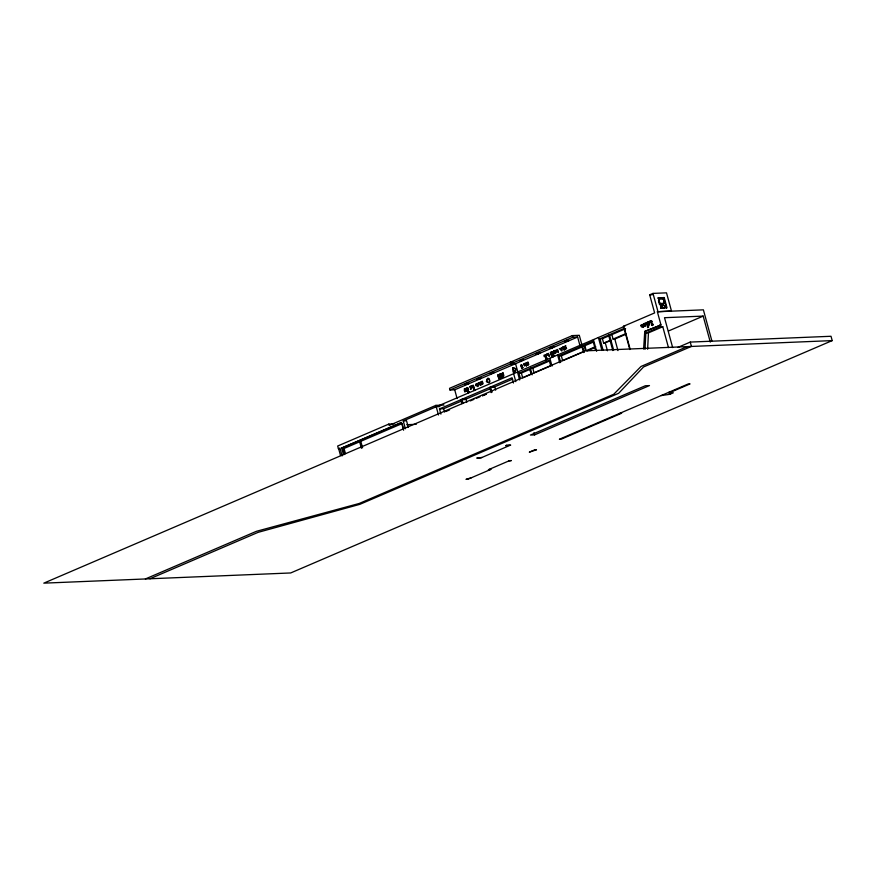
<?xml version="1.0" encoding="UTF-8"?>
<svg xmlns="http://www.w3.org/2000/svg" width="876" height="876" viewBox="0 0 876 876"><rect width="100%" height="100%" fill="white"/><g stroke="black" fill="none" stroke-linecap="round" stroke-linejoin="round"><path stroke-width="1.31" d="M645.01 349.349L645.842 332.979L660.165 326.836L662.771 326.726L668.487 347.63M647.627 349.239L648.459 332.869L662.771 326.726M643.619 349.031L644.747 331.424L660.975 324.974L657.361 311.746L671.454 310.936L666.505 292.847L652.992 293.405L649.685 294.818L654.635 312.918L623.471 326.288L629.833 349.535M556.14 352.053L556.26 350.75L557.224 351.309C555.274 346.754 556.041 354.868 556.293 350.75M644.112 324.481C643.827 328.61 643.126 320.517 645.054 325.029L644.079 324.481L644.835 325.412M467.16 389.305L467.62 388.867L468.507 392.415L469.361 392.054L468.507 392.415M647.638 327.536L647.32 326.091L648.47 326.069M651.744 325.445L651.624 324.394M552.504 352.261L553.194 352.163M648.185 327.087L647.539 326.649L648.196 326.376M652.018 325.138L652.292 324.328L652.379 325.314M550.971 354.276L551.179 353.159L552.055 353.521L551.114 352.601L551.486 351.966L550.281 352.48L550.916 352.7L550.654 354.123M649.981 321.601L649.335 321.382L650.572 320.868L650.167 321.514L651.109 322.434C650.123 321.82 649.477 324.208 649.937 321.601M551.672 355.689L551.486 356.828L552.318 357.331L552.734 356.291L551.935 355.229M465.868 389.272L466.054 388.243M552.34 351.572C555.406 351.232 551.453 355.284 552.373 351.572M648.558 327.131L648.437 326.069M652.686 324.076L652.74 325.565L651.569 325.127M464.806 389.973C464.247 391.627 465.057 389.798 465.725 390.192L464.882 389.459L465.255 388.824L464.302 388.834L464.696 390.948M464.335 390.784L464.652 389.557M503.152 376.056L503.065 372.771L503.853 375.662C503.306 378.837 501.302 374.665 501.521 373.395L503.152 376.056L502.649 372.946M647.736 327.613L648.59 327.131M551.803 356.335L552.055 356.926M551.902 356.214L552.088 356.915M553.194 352.535L552.493 352.448M466.295 388.594L466.284 389.294M545.332 356.412L545.332 356.412C543.492 352.678 543.558 357.802 545.124 356.795M563.531 348.604C561.965 348.889 562.808 348.9 561.866 347.991L562.983 347.038L562.589 347.684L563.531 348.604L562.622 347.673M476.96 385.232L475.909 385.648M486.662 381.312C488.348 373.329 492.192 386.009 486.443 381.399C488.151 371.982 493.002 386.918 486.443 381.399M514.059 372.366C520.289 360.638 512.186 381.268 512.854 367.657M476.599 385.637L476.522 383.951M476.555 385.188L475.854 384.75L476.566 384.487M466.207 388.594L466.886 388.845M466.996 389.765L465.923 389.601M538.477 353.181L538.959 352.623M566.597 341.125L567.856 340.227M477.88 378.465L477.814 379.242M466.12 383.524C462.397 385.32 474.529 381.629 466.174 384.487M490.363 372.979L493.166 372.136M479.5 377.885L476.84 379.023L480.289 378.06L479.654 377.972M479.873 378.728L480.376 378.399L479.741 378.312M551.902 347.389L553.085 346.819L552.449 346.732M582.135 345.681L579.299 335.3L572.356 335.596L449.541 388.331L449.99 389.995L454.71 389.798L577.634 337.052L580.372 347.06M658.577 299.242L663.329 298.979L664.501 303.26L659.748 303.512L658.741 299.176M657.756 298.07L664.216 297.577L667.019 307.805L661.128 308.045L658.336 297.818L664.216 297.577M449.99 389.995L572.805 337.249L577.634 337.052M663.329 298.979L664.501 303.26M469.273 392.054L468.189 392.995L467.664 387.586L466.952 388.298M469.656 386.699L470.938 386.174L471.014 388.199M474.234 388.178L473.314 385.133L474.015 390.532L473.5 388.67M478.274 382.998L478.876 384.86L478.274 382.998L479.676 382.911M481.165 381.761L481.669 383.622L481.165 381.761L482.446 381.235L481.712 382.035M497.831 374.983L499.068 374.49L498.389 375.322L499.221 378.016L500.262 377.567L498.849 378.717L497.831 374.983L498.937 378.717M499.638 374.238L500.568 377.983L499.55 374.249L500.787 373.745L500.119 374.589L500.853 377.282L501.554 377.009L501.105 375.662L501.554 377.009M553.731 351.002L554.957 350.488L554.464 352.294L555.351 351.922L555.712 353.247L554.486 353.762L553.763 351.002M563.158 346.951L564.002 350.017L563.191 346.951M469.777 387.126L470.708 386.754M478.887 383.217L479.161 384.225L479.194 383.119M523.016 367.712L521.735 368.227L520.891 365.172L521.921 364.766L521.625 366.113L521.362 365.445M523.957 363.858L525.239 363.343L525.753 365.204L524.461 365.73L523.957 363.858L524.549 365.719M528.633 363.967L527.352 364.482L526.837 362.62L528.129 362.106L527.308 362.894M471.573 386.666L472.427 386.02L471.376 385.955L472.657 385.44L472.974 386.579L472.12 387.247L473.171 387.301L471.89 387.827L471.66 386.666M478.033 383.918L476.982 383.557L477.902 386.612L478.154 384.345M480.913 382.681L479.862 382.319L480.782 385.374L481.034 383.108M481.712 382.33C484.362 381.06 480.267 383.984 482.84 382.681L481.669 383.622M524.417 364.142L525.009 363.912L524.691 365.15M526.082 363.726L526.717 363.967L526.377 366.234L525.545 363.179L526.717 363.967M527.385 363.201L528.327 362.828L527.582 363.606M479.96 383.918L478.789 384.86M545.825 355.667L545.671 355.24C544.434 352.415 547.171 361.722 545.792 355.667L546.252 355.492M560.837 349.228C563.301 354.999 561.001 344.783 561.111 348.637L559.293 348.615C560.125 348.111 561.144 351.309 560.804 349.228L561.231 349.064M521.538 366.113L522.479 365.741L521.658 366.54L522.041 367.646L521.658 366.54M500.557 375.3L500.787 375.826L501.455 374.95L502.112 377.348L500.568 377.983M464.86 390.838L465.955 391.397L464.674 391.911L464.937 390.838M527.582 363.912L528.524 363.54M470.292 389.021L471.573 388.506L470.489 389.448M481.8 384.082L483.081 383.568L481.997 384.509M551.223 354.167L552.274 354.725L551.037 355.24L551.387 354.627M565.929 347.86L566.235 347.246L565.381 347.608L565.108 346.6L565.841 345.801L564.637 346.316L565.425 349.075L566.63 348.56L566.082 348.309M394.167 423.864L388.802 424.094L337.665 446.026L338.41 448.731L339.384 448.687L338.727 448.972L340.523 455.542M466.82 390.992L466.273 390.751L467.565 390.225L467.171 390.838M527.472 364.942L528.765 364.427L527.68 365.369M521.965 367.646L522.895 367.285M549.241 356.357L548.365 353.302L549.208 356.357M558.253 352.491L557.421 349.436L558.22 352.491M553.424 356.817L552.887 354.955L554.628 356.302M444.033 405.04L435.898 405.369L389.163 425.429L388.802 424.094M546.131 359.948L545.781 358.799L546.668 358.426L545.595 358.087L546.821 357.572L547.139 358.711L546.252 359.072L547.336 359.434M475.099 389.59L474.245 389.951L473.763 388.528L474.157 389.962L475.219 390.017L473.927 390.532M338.41 448.731L339.965 448.063L342.111 455.914M405.402 428.758L403.245 420.907L436.27 406.738L439.938 406.584M435.339 407.132L624.774 326.233L623.471 326.288M343.425 454.578L341.64 448.041L401.449 422.385L403.595 430.225M341.64 448.041L401.186 422.878M560.662 362.368L558.888 355.919L593.096 341.246L595.57 350.28M520.344 378.333L518.931 373.176L549.175 360.2L550.588 365.358M603.148 350.389L599.972 338.771L624.424 328.281L630.074 348.933M518.931 373.176L521.373 373.077L530.845 369.004M532.126 374.84L530.33 368.281L532.783 368.183L549.099 361.175M558.888 355.919L561.33 355.82L583.022 346.513M584.183 352.272L582.42 345.823L584.861 345.724L593.162 342.166M599.972 338.771L602.414 338.673L609.795 335.508M613.66 350.203L609.422 334.72L611.864 334.621L625.617 328.719M440.913 414.129L439.489 408.906L512.055 377.764L513.489 382.998M439.489 408.906L443.628 408.731L462.451 400.66M462.988 403.234L461.904 399.281L466.054 399.106L490.21 388.747M492.027 392.24L490.593 386.973L494.743 386.798L512.624 379.122M670.874 311.188L671.454 310.936M642.404 324.361C645.415 331.303 641.44 323.77 642.557 326.398C640.86 328.829 640.619 323.452 641.331 325.401L641.845 325.182C641.944 324.7 642.645 324.536 642.623 325.062M644.988 323.255L646.225 322.74L646.554 324.678L645.853 323.934C645.119 326.923 646.28 322.751 645.108 323.682L645.032 323.255M647.616 322.127L648.853 321.612L649.16 322.751L648.36 323.419L649.357 323.474L648.13 323.989L647.813 322.839L648.7 322.467L647.649 322.127M646.389 323.441L646.806 323.277C646.521 319.258 649.258 330.175 646.422 323.441M651.93 321.076L651.47 321.262C650.058 318.744 653.069 327.602 651.58 321.689L652.051 321.503M641.418 325.828L642.097 326.113L641.451 325.828M530.987 374.337L522.698 377.885L521.373 373.077M550.424 365.993L534.097 373.001L532.783 368.183M584.369 351.429L562.677 360.737L561.33 355.82M595.691 346.567L586.208 350.641L584.861 345.724M602.414 338.673L603.641 343.151L609.784 340.512M611.864 334.621L613.09 339.1L625.595 333.734M470.324 400.912L473.949 399.357M476.369 398.328L479.993 396.773M482.402 395.733L486.027 394.178M643.904 326.321L645.262 326.233L643.937 326.321M649.488 323.934L648.251 324.449C649.05 326.584 649.609 322.828 649.576 324.886M445.807 411.545L449.563 409.924M482.676 395.722L486.3 394.167M587.281 350.838L595.023 347.509M603.641 343.151L611.492 340.446M613.956 339.395L626.044 334.205M660.975 324.974L644.747 331.424M668.443 331.008L703.176 316.105L710.283 342.089M677.969 347.356L690.244 342.089L831.017 336.274L832.2 340.6L290.69 572.959L43.8 583.153L585.168 350.86L832.2 340.6M145.383 578.959L256.405 531.316L359.193 503.481L613.758 394.244L641.013 366.464L687.189 346.644M149.916 578.773L258.091 532.356L359.883 504.324L618.62 393.302L643.553 366.956L691.427 346.414L690.244 342.089M509.525 445.534L480.913 457.918L476.774 458.082L482.008 457.447M534.579 434.89L649.477 385.582L645.327 385.758L530.429 435.054L534.579 434.89L533.966 432.667M661.15 395.58L669.801 394.31L673.326 392.798L668.914 392.985L690.058 383.907L688.153 383.984L559.414 439.226L561.319 439.15L621.653 413.22L619.858 413.297M566.115 340.611L565.294 341.06L566.268 341.092M566.203 340.95L565.403 341.476L566.356 341.432M550.993 347.104L550.172 347.553L550.807 347.63M551.092 347.444L550.27 347.892L550.894 347.98M521.001 359.97L520.202 360.485L523.191 360.036L520.3 360.824L521.1 360.31M538.576 353.521L539.955 352.94L538.422 353.05M539.255 353.389L536.506 353.871L539.079 352.82M490.801 373.154L492.279 372.672M493.352 372.705L490.889 373.384M492.761 373.187L493.582 372.738L493.144 372.289M466.207 383.863L465.386 384.312L466.021 384.4M566.641 341.005L564.735 341.202L568.732 340.096L564.856 341.64L567.944 340.567M567.122 340.983L568.852 340.534L566.684 341.465M551.99 347.728L553.183 347.159L552.548 347.082M537.995 352.678L535.86 353.696L538.225 353.378M537.579 352.897C533.747 354.692 543.12 351.966 538.324 352.71M521.362 359.85C515.898 362.018 527.593 358.799 521.746 359.751M521.461 360.189C516.063 362.412 528.195 358.93 521.351 360.113M491.852 372.891C486.333 374.972 497.612 372.114 492.608 372.705M478.044 378.651L479.588 378.224M478.646 378.563L476.905 379.264L478.099 379.209M479.796 378.881L478.252 379.308M467.116 384.148L468.299 383.579L467.664 383.502M652.007 323.923L652.719 324.076M476.555 385.714L475.679 385.418M566.378 340.414L567.889 340.074M566.465 340.753L567.976 340.414M538.094 353.017L535.948 354.035L538.313 353.718M491.918 373.066L494.042 372.256L492.137 372.453M552.296 346.644L549.613 347.684L551.519 347.498M552.395 346.984L549.712 348.035L551.617 347.838M550.96 347.728L553.643 346.677L552.11 346.797M551.059 348.068L553.741 347.027L552.208 347.137M537.952 352.787L538.981 352.48M521.844 360.091L523.092 359.686L522.118 359.664M492.235 372.793L493.265 372.475M478.942 378.114L480.847 377.917L478.165 378.969M479.03 378.454L480.935 378.257L477.781 379.385M467.423 383.064C459.035 385.9 473.128 382.648 467.236 383.217M467.51 383.403L464.827 384.454L466.733 384.257M491.545 373.154L490.67 373.461L491.644 373.494M467.324 383.557L468.211 383.239L467.576 383.162M476.325 383.841L475.624 385.09M466.459 389.491L466.798 388.845M649.685 294.818L652.379 294.708M662.508 305.516L661.676 304.169L662.048 305.527L663.767 305.45L663.296 304.092L662.617 304.136L663.121 305.483M662.957 305.297L662.3 304.147L662.672 305.505M660.548 308.297L664.085 308.155M657.361 311.746L703.384 309.841L711.87 340.852M703.176 316.105L664.501 317.703L672.669 347.575M649.16 322.751L648.82 321.612M645.054 325.029L643.838 323.594M642.71 325.5L643.236 327.416M645.842 332.979L648.459 332.869M613.09 339.1L614.799 339.023L617.963 350.586M554.19 351.287L554.497 352.294M513.117 362.116L510.27 362.226L510.73 363.89L515.559 363.693L517.946 372.453M526.837 362.62L527.44 364.482M525.009 363.912L525.282 364.931M520.891 365.172L521.811 368.227M525.753 365.204L525.151 363.343M514.113 371.982L513.084 367.92M515.997 368.905L512.997 367.92M479.566 382.483L480.07 384.345M479.468 384.126L479.106 383.119M470.938 386.174L471.452 388.046M467.664 387.586L468.408 390.652M490.724 387.312L493.834 387.192M465.725 390.192L464.795 389.459M467.685 391.134L468.277 392.995M461.849 399.708L464.959 399.576M466.711 402.467L466.054 399.106M403.245 420.907L406.53 420.765L408.315 427.313M406.782 424.707L416.275 424.312M508.836 460.951L511.343 460.59L509.449 460.677L488.359 469.744L490.21 469.667M489.246 469.361L491.097 469.284L467.828 479.271L465.977 479.347L471.507 477.683M466.47 388.024L467.028 388.298M512.767 367.668L516.325 368.807M476.248 383.841L476.982 384.509M476.073 385.243L476.478 384.487M476.445 384.356L476.04 385.111M650.233 322.072L650.901 322.817M551.135 353.159L551.814 353.915M552.581 356.028L552.734 356.62M652.784 324.208L652.981 324.908M663.636 297.818L666.439 308.056M662.935 304.114L663.285 305.483M658.456 300.621L659.497 304.465M652.992 293.405L657.942 311.495M659.661 325.029L660.165 326.836M669.198 392.087L669.801 394.31M608.579 335.081L612.817 350.564M605.349 343.085L607.451 350.783M598.396 337.545L601.922 350.466M593.457 339.669L596.633 351.298M584.566 347.225L585.234 349.677M581.784 346.097L583.558 352.546M572.356 335.596L572.805 337.249M557.64 355.043L559.753 362.784M549.898 358.361L552.011 366.113M529.597 368.599L531.031 373.844M517.541 372.245L519.665 379.998M513.697 373.899L515.811 381.64M510.38 362.226L510.839 363.89M494.743 386.798L495.652 390.149M489.684 387.356L491.129 392.634M460.809 399.752L461.893 403.705M454.71 389.798L457.108 398.558M443.628 408.731L444.548 412.081M435.898 405.369L436.27 406.738M436.314 407.099L438.471 414.983M403.507 428.813L402.084 423.59L344.049 448.49L345.483 453.713M360.792 441.307L362.576 447.833M359.653 441.8L361.438 448.326M342.615 448.008L344.41 454.545M547.664 353.619L546.438 354.134C547.62 353.992 548.573 357.474 547.664 353.619M564.155 346.546L564.637 349.754L564.155 346.546M553.873 353.554L552.756 354.495L553.873 353.554M506.547 445.304L505.649 445.698L510.697 445.139L506.547 445.304M534.568 449.892L529.312 452.147L536.473 449.815L534.568 449.892M665.191 305.932L664.435 305.965L664.807 307.345L665.563 307.312L665.191 305.932M661.774 306.184L660.854 306.217L661.227 307.607L662.147 307.564L661.774 306.184"/></g></svg>
